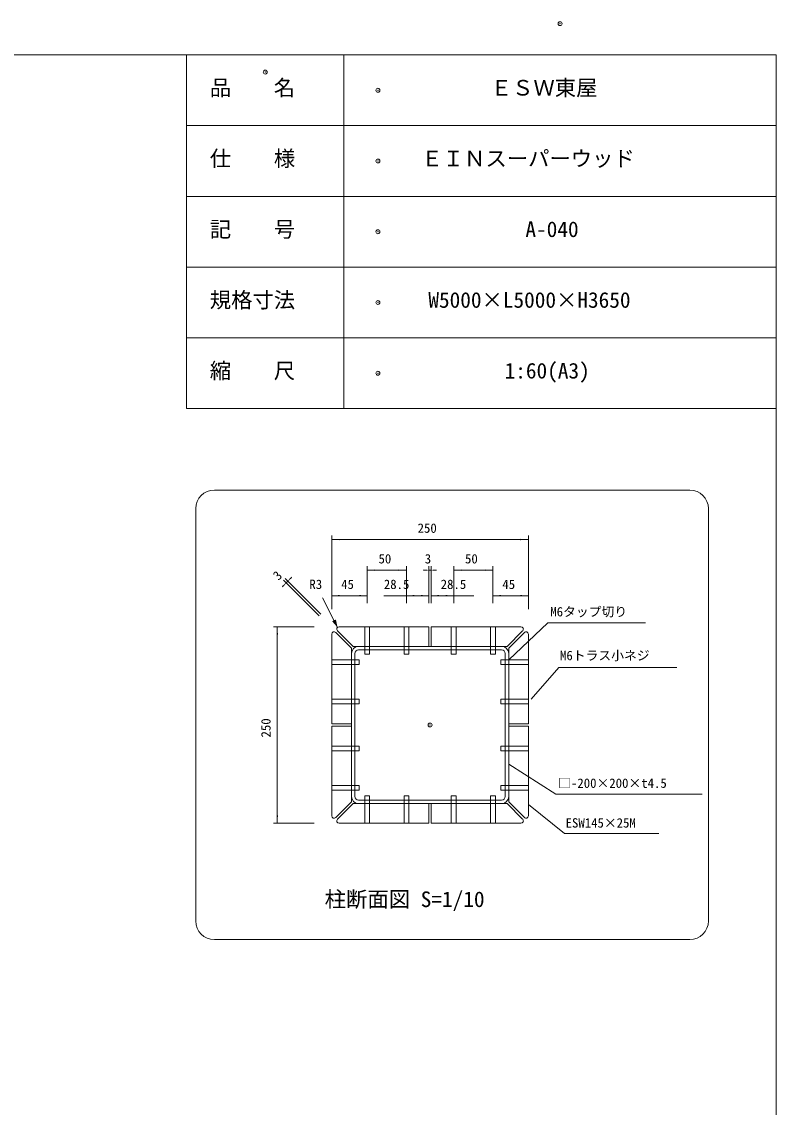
# Model space of a CAD drawing. Units: millimetres, scale not verified, with parts at other scales. Extents: x -11700 to 11700, y -8369 to 8384.
# Drawn here: x 5942 to 11700, y 97 to 8384 of the extents above; entities that cross this region are included whole.
import ezdxf
from ezdxf.enums import TextEntityAlignment as Align

# ---------------------------------------------------------------- set-up
doc = ezdxf.new("R2010")
doc.units = ezdxf.units.MM
doc.header["$LTSCALE"] = 60
doc.header["$PDMODE"] = 32
doc.header["$PDSIZE"] = 30
doc.layers.add('0-1_IMPORTED', color=1, linetype='Continuous', lineweight=18)
doc.styles.add('ＭＳ ゴシック', font='')
doc.styles.get('ＭＳ ゴシック').set_extended_font_data('MS Gothic')

msp = doc.modelspace()

# ---------------------------------------------------------------- linework, layer by layer
at = {"layer": '0-1_IMPORTED', "color": 30}
for p, q in [((7200, 8130.73), (7200, 5430.73)), ((8400, 8130.73), (8400, 5430.73)), ((11700, 7590.73), (7200, 7590.73)), ((11700, 7050.73), (7200, 7050.73)), ((11700, 6510.73), (7200, 6510.73)), ((11700, 5970.73), (7200, 5970.73)), ((11700, 5430.73), (7200, 5430.73)), ((7411.84, 4809.27), (11040.16, 4809.27)), ((7270, 1519.11), (7270, 4667.43)), ((11182, 4667.43), (11182, 1519.11)), ((11040.16, 1377.27), (7411.84, 1377.27))]:
    msp.add_line(p, q, dxfattribs=at)
at = {"layer": '0-1_IMPORTED', "color": 3}
for p, q in [((8308, 3899.07), (8308, 4461.27)), ((8308, 4431.27), (9808, 4431.27)), ((9808, 3899.07), (9808, 4461.27)), ((8578, 3945.27), (8578, 4227.27)), ((8878, 3945.27), (8878, 4227.27)), ((9049, 3945.27), (9049, 4227.27)), ((9067, 3945.27), (9067, 4227.27)), ((9238, 3945.27), (9238, 4227.27)), ((9538, 3945.27), (9538, 4227.27)), ((8578, 4197.27), (8878, 4197.27)), ((9049, 4197.27), (9067, 4197.27)), ((9538, 4197.27), (9238, 4197.27)), ((8211.45, 3849.09), (7938.42, 4122.12)), ((8224.18, 3861.82), (7951.15, 4134.85)), ((7959.64, 4100.9), (7972.36, 4113.63)), ((8351.46, 3760), (8236.01, 3987.27)), ((8308, 4043.07), (8308, 4032.27)), ((8308, 4002.27), (8578, 4002.27)), ((8578, 3945.27), (8578, 4032.27)), ((9049, 4002.27), (8705, 4002.27)), ((8878, 3945.27), (8878, 4032.27)), ((9049, 4002.27), (8878, 4002.27)), ((9049, 3945.27), (9049, 4032.27)), ((9067, 3945.27), (9067, 4032.27)), ((9067, 4002.27), (9393, 4002.27)), ((9067, 4002.27), (9238, 4002.27)), ((9238, 3945.27), (9238, 4032.27)), ((9538, 3945.27), (9538, 4032.27)), ((9808, 4002.27), (9538, 4002.27)), ((9808, 4043.07), (9808, 4032.27)), ((8174.2, 3765.27), (7861.9, 3765.27)), ((7891.9, 3765.27), (7891.9, 2265.27)), ((8174.2, 2265.27), (7861.9, 2265.27))]:
    msp.add_line(p, q, dxfattribs=at)
at = {"layer": '0-1_IMPORTED'}
for p, q in [((8351.46, 3734.54), (8470.73, 3615.27)), ((8338.73, 3721.81), (8458, 3602.54)), ((9658, 3602.54), (9777.27, 3721.81)), ((9604, 3615.27), (8512, 3615.27)), ((8512, 3588.27), (9604, 3588.27)), ((8458, 3561.27), (8458, 2469.27)), ((8485, 2469.27), (8485, 3561.27)), ((9631, 3561.27), (9631, 2469.27)), ((9658, 2469.27), (9658, 3561.27)), ((8470.73, 2415.27), (8351.46, 2296)), ((9604, 2442.27), (8512, 2442.27)), ((8512, 2415.27), (9604, 2415.27)), ((9764.54, 2296), (9645.27, 2415.27)), ((9777.27, 2308.72), (9658, 2428))]:
    msp.add_line(p, q, dxfattribs=at)
at = {"layer": '0-1_IMPORTED', "color": 30}
msp.add_lwpolyline([(-11700, 8130.73), (11700, 8130.73), (11700, -8369.27), (-11700, -8369.27)], close=True, dxfattribs=at)
at = {"layer": '0-1_IMPORTED'}
for points in [[(8470.73, 3615.27), (9049, 3615.27), (9049, 3765.27), (8364.18, 3765.27)], [(9751.82, 3765.27), (9067, 3765.27), (9067, 3615.27), (9645.27, 3615.27), (9764.54, 3734.54)], [(8458, 3602.54), (8458, 3024.27), (8308, 3024.27), (8308, 3709.09)], [(9808, 3709.09), (9808, 3024.27), (9658, 3024.27), (9658, 3602.54)], [(8308, 2321.45), (8308, 3006.27), (8458, 3006.27), (8458, 2428), (8338.73, 2308.72)], [(9658, 2428), (9658, 3006.27), (9808, 3006.27), (9808, 2321.45)], [(8364.18, 2265.27), (9049, 2265.27), (9049, 2415.27), (8470.73, 2415.27)], [(9645.27, 2415.27), (9067, 2415.27), (9067, 2265.27), (9751.82, 2265.27)]]:
    msp.add_lwpolyline(points, dxfattribs=at)
for points in [[(8560, 3765.27), (8560, 3555.27), (8596, 3555.27), (8596, 3765.27)], [(8560, 3765.27), (8560, 3555.27), (8596, 3555.27), (8596, 3765.27)], [(8860, 3765.27), (8860, 3555.27), (8896, 3555.27), (8896, 3765.27)], [(8860, 3765.27), (8860, 3555.27), (8896, 3555.27), (8896, 3765.27)], [(9256, 3765.27), (9256, 3555.27), (9220, 3555.27), (9220, 3765.27)], [(9556, 3765.27), (9556, 3555.27), (9520, 3555.27), (9520, 3765.27)], [(8308, 3513.27), (8518, 3513.27), (8518, 3477.27), (8308, 3477.27)], [(9808, 3513.27), (9598, 3513.27), (9598, 3477.27), (9808, 3477.27)], [(8308, 3213.27), (8518, 3213.27), (8518, 3177.27), (8308, 3177.27)], [(9808, 3213.27), (9598, 3213.27), (9598, 3177.27), (9808, 3177.27)], [(8308, 2817.27), (8518, 2817.27), (8518, 2853.27), (8308, 2853.27)], [(9808, 2817.27), (9598, 2817.27), (9598, 2853.27), (9808, 2853.27)], [(8308, 2517.27), (8518, 2517.27), (8518, 2553.27), (8308, 2553.27)], [(9808, 2517.27), (9598, 2517.27), (9598, 2553.27), (9808, 2553.27)], [(8560, 2265.27), (8560, 2475.27), (8596, 2475.27), (8596, 2265.27)], [(8860, 2265.27), (8860, 2475.27), (8896, 2475.27), (8896, 2265.27)], [(9256, 2265.27), (9256, 2475.27), (9220, 2475.27), (9220, 2265.27)], [(9556, 2265.27), (9556, 2475.27), (9520, 2475.27), (9520, 2265.27)]]:
    msp.add_lwpolyline(points, close=True, dxfattribs=at)
at = {"layer": '0-1_IMPORTED', "color": 3}
for points in [[(10702, 3795.31), (9956.48, 3795.31), (9658, 3513.27)], [(10942, 3453.31), (10040.48, 3453.31), (9830.31, 3213.27)], [(11134, 2487.31), (10016.48, 2487.31), (9658, 2717.13)], [(10804, 2187.27), (10084, 2187.27), (9808, 2409.31)]]:
    msp.add_lwpolyline(points, dxfattribs=at)
at = {"layer": '0-1_IMPORTED', "color": 30}
for centre, start, end in [((7411.84, 4667.43), 90, 180), ((11040.16, 4667.43), 360, 90), ((7411.84, 1519.11), 180, 270), ((11040.16, 1519.11), 270, 360)]:
    msp.add_arc(centre, 141.84, start, end, dxfattribs=at)
at = {"layer": '0-1_IMPORTED'}
for centre, radius, start, end in [((8364.18, 3747.27), 18, 90, 225), ((9751.82, 3747.27), 18, 315, 90), ((8326, 3709.09), 18, 45, 180), ((9790, 3709.09), 18, 0, 135), ((8512, 3561.27), 54, 90, 180), ((8512, 3561.27), 27, 90, 180), ((9604, 3561.27), 54, 0, 90), ((9604, 3561.27), 27, 360, 90), ((8512, 2469.27), 54, 180, 270), ((8512, 2469.27), 27, 180, 270), ((9604, 2469.27), 54, 270, 360), ((9604, 2469.27), 27, 270, 0), ((8326, 2321.45), 18, 180, 315), ((9790, 2321.45), 18, 225, 360), ((8364.18, 2283.27), 18, 135, 270), ((9751.82, 2283.27), 18, 270, 45)]:
    msp.add_arc(centre, radius, start, end, dxfattribs=at)
at = {"layer": '0-1_IMPORTED', "color": 7}
for p in [(10050, 8369.27), (7800, 7999.27), (8660, 7860.73), (8660, 7320.73), (8660, 6780.73), (8660, 6240.73), (8660, 5700.73), (9058, 3015.27)]:
    msp.add_point(p, dxfattribs=at)
at = {"layer": '0-1_IMPORTED', "color": 3}
for points in [[(8308, 4431.27), (8368, 4436.52), (8368, 4426.02)], [(9808, 4431.27), (9748, 4426.02), (9748, 4436.52)], [(7959.64, 4100.9), (7998.35, 4147.04), (8005.77, 4139.62)], [(8578, 4197.27), (8638, 4202.52), (8638, 4192.02)], [(8878, 4197.27), (8818, 4192.02), (8818, 4202.52)], [(9067, 4197.27), (9007, 4192.02), (9007, 4202.52)], [(9049, 4197.27), (9109, 4202.52), (9109, 4192.02)], [(9238, 4197.27), (9298, 4202.52), (9298, 4192.02)], [(9538, 4197.27), (9478, 4192.02), (9478, 4202.52)], [(7972.36, 4113.63), (7934.46, 4066.83), (7926.91, 4074.12)], [(8308, 4002.27), (8368, 4007.52), (8368, 3997.02)], [(8578, 4002.27), (8518, 3997.02), (8518, 4007.52)], [(8878, 4002.27), (8938, 4007.52), (8938, 3997.02)], [(9049, 4002.27), (8989, 3997.02), (8989, 4007.52)], [(9067, 4002.27), (9127, 4007.52), (9127, 3997.02)], [(9238, 4002.27), (9178, 3997.02), (9178, 4007.52)], [(9538, 4002.27), (9598, 4007.52), (9598, 3997.02)], [(9808, 4002.27), (9748, 3997.02), (9748, 4007.52)], [(8351.46, 3760), (8310.71, 3806.87), (8339.6, 3820.97)], [(7891.9, 3765.27), (7897.15, 3705.27), (7886.65, 3705.27)], [(7891.9, 2265.27), (7886.65, 2325.27), (7897.15, 2325.27)]]:
    msp.add_solid(points, dxfattribs=at)

# ---------------------------------------------------------------- texts
at = {"layer": '0-1_IMPORTED', "color": 7, "style": 'ＭＳ ゴシック'}
for s, height, p in [('品\u3000\u3000名', 119.4, (7376.67, 7784.53)), ('ＥＳＷ東屋', 119.4, (9520.83, 7784.53)), ('仕\u3000\u3000様', 119.4, (7376.67, 7244.53)), ('ＥＩＮスーパーウッド', 119.4, (8991.67, 7244.53)), ('記\u3000\u3000号', 119.4, (7376.67, 6704.53)), ('A-040', 119.4, (9785.42, 6704.53)), ('規格寸法', 119.4, (7376.67, 6164.53)), ('W5000×L5000×H3650', 119.4, (9044.58, 6164.53)), ('縮\u3000\u3000尺', 119.4, (7376.67, 5624.53)), ('1:60(A3)', 119.4, (9626.67, 5624.53)), ('250', 71.65, (8962.75, 4461.05)), ('50', 71.65, (8664.5, 4227.05)), ('3', 71.65, (9017.25, 4227.05)), ('50', 71.65, (9324.5, 4227.05)), ('R3', 71.65, (8136.97, 4032.05)), ('45', 71.65, (8379.5, 4032.05)), ('28.5', 71.65, (8705, 4032.05)), ('28.5', 71.65, (9139, 4032.05)), ('45', 71.65, (9609.5, 4032.05)), ('M6タップ切り', 71.65, (9975.4, 3823.02)), ('M6トラス小ネジ', 71.65, (10049.6, 3488.63)), ('□-200×200×t4.5', 71.65, (10035.4, 2513.92)), ('ESW145×25M', 71.65, (10092.05, 2210.63)), ('柱断面図 S=1/10', 119.4, (8253.8, 1589.44))]:
    msp.add_text(s, height=height, dxfattribs=at).set_placement(p, align=Align.BOTTOM_LEFT)
for s, rotation, p in [('3', 45, (7916.13, 4099.51)), ('250', 90, (7862.12, 2920.02))]:
    msp.add_text(s, height=71.65, rotation=rotation, dxfattribs=at).set_placement(p, align=Align.BOTTOM_LEFT)

doc.saveas('drawing.dxf')
